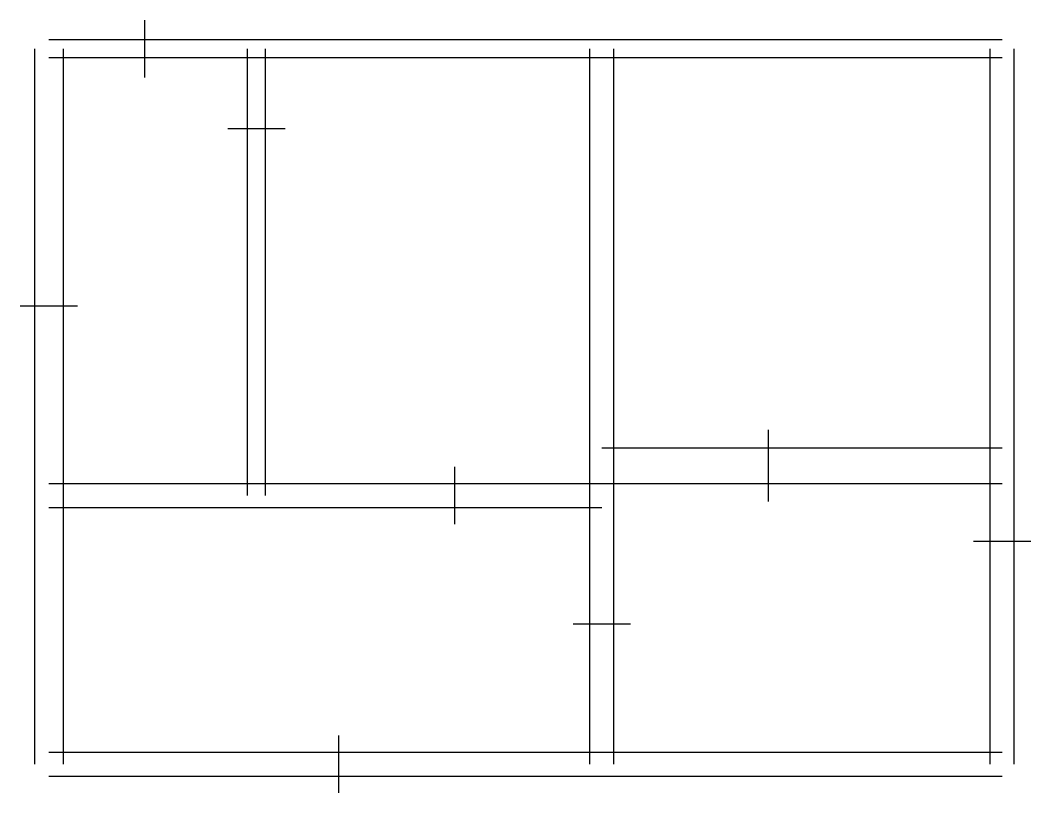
# Model space of a CAD drawing. Header units: millimetres. Extents: x -240 to 8240, y -240 to 6240.
import ezdxf

# ---------------------------------------------------------------- set-up
doc = ezdxf.new("R2010")
doc.units = ezdxf.units.MM
doc.layers.add('OPENING', color=4, linetype='Continuous')
doc.layers.add('WALL', color=7, linetype='Continuous')

msp = doc.modelspace()

# ---------------------------------------------------------------- linework, layer by layer
at = {"layer": 'OPENING'}
for p, q in [((801.7, 6240), (801.7, 5760)), ((1983, 5329.6), (1503, 5329.6)), ((-240, 3843.7), (240, 3843.7)), ((6038.8, 2204), (6038.8, 2804)), ((3407.2, 2013), (3407.2, 2493)), ((8240, 1866.9), (7760, 1866.9)), ((4881, 1175.1), (4401, 1175.1)), ((2433.4, -240), (2433.4, 240))]:
    msp.add_line(p, q, dxfattribs=at)
at = {"layer": 'WALL'}
for p, q in [((8000, 6075), (0, 6075)), ((-120, 6000), (-120, 0)), ((120, 6000), (120, 0)), ((1668, 2253), (1668, 6000)), ((1818, 2253), (1818, 6000)), ((4541, 0), (4541, 6000)), ((4741, 0), (4741, 6000)), ((7900, 0), (7900, 6000)), ((8100, 0), (8100, 6000)), ((8000, 5925), (0, 5925)), ((4641, 2654), (8000, 2654)), ((0, 2353), (4641, 2353)), ((4641, 2354), (8000, 2354)), ((0, 2153), (4641, 2153)), ((0, 100), (8000, 100)), ((0, -100), (8000, -100))]:
    msp.add_line(p, q, dxfattribs=at)

doc.saveas('drawing.dxf')
